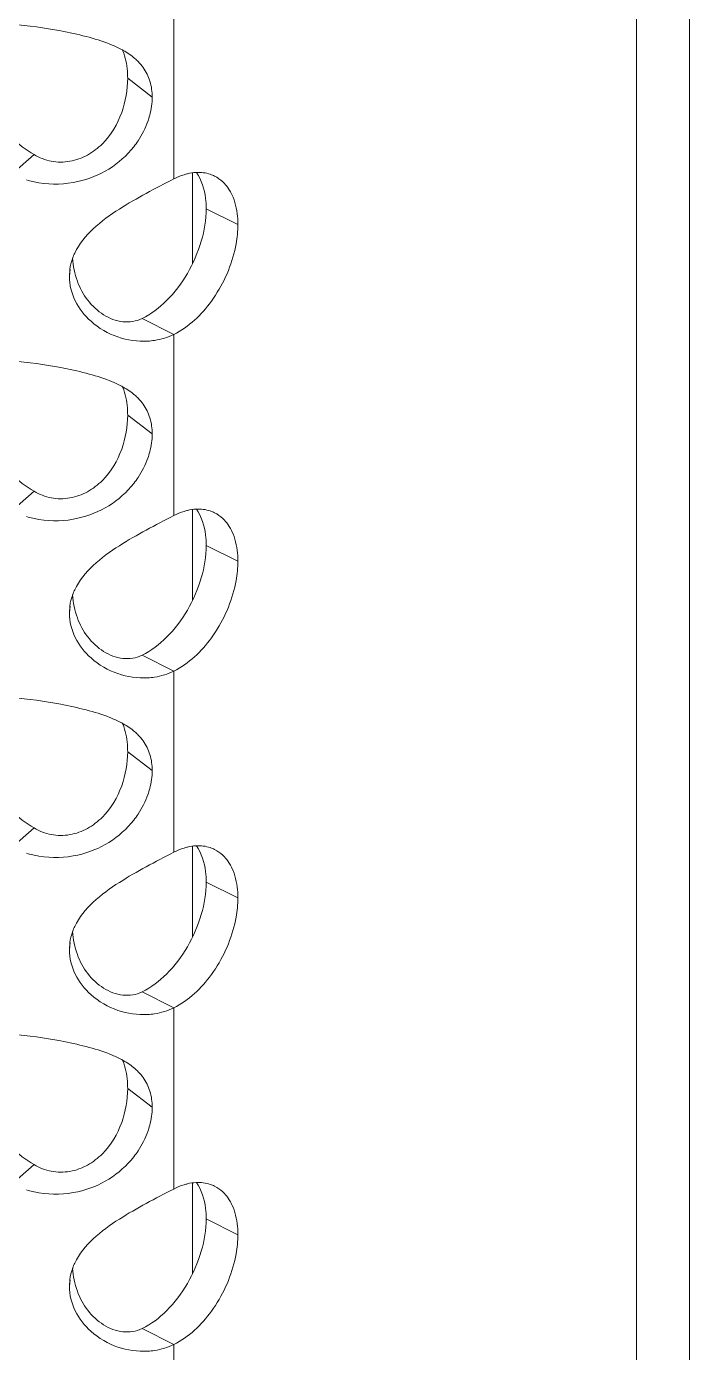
# Model space of a CAD drawing. Header units: millimetres. Extents: x 1177 to 4147, y 93 to 2194.
# Drawn here: x 2701.09 to 2716.61, y 845.47 to 876.48 of the extents above; entities that cross this region are included whole.
import ezdxf

# ---------------------------------------------------------------- set-up
doc = ezdxf.new("R2010")
doc.units = ezdxf.units.MM
doc.header["$LTSCALE"] = 0.1
doc.layers.get('0').update_dxf_attribs({"lineweight": 13})
doc.layers.add('标注', color=251, linetype='Continuous', lineweight=9)

# ---------------------------------------------------------------- blocks, each defined once
blk = doc.blocks.new('02')
for p, q in [((4650, 530.154), (4650, 1022.056)), ((4648.233, 532.575), (4648.233, 1019.282)), ((4632.76, 838.29), (4632.76, 844.344)), ((4632.76, 827.04), (4632.76, 833.094)), ((4632.76, 815.79), (4632.76, 821.844)), ((4632.76, 804.54), (4632.76, 810.594)), ((4632.76, 793.29), (4632.76, 799.344))]:
    blk.add_line(p, q)
at = {"layer": '标注'}
for p, q in [((4631.219, 841.652), (4632.039, 841.024)), ((4628.091, 839.105), (4627.348, 838.454)), ((4633.383, 835.469), (4633.383, 838.488)), ((4633.843, 837.294), (4634.903, 836.764)), ((4629.284, 835.262), (4629.27, 835.039)), ((4629.301, 835.26), (4629.27, 835.039)), ((4631.7, 833.625), (4632.76, 833.094)), ((4631.219, 830.402), (4632.039, 829.774)), ((4628.091, 827.855), (4627.348, 827.204)), ((4633.383, 824.219), (4633.383, 827.238)), ((4633.383, 824.219), (4633.383, 827.238)), ((4633.843, 826.044), (4634.903, 825.514)), ((4633.843, 826.044), (4634.903, 825.514)), ((4629.284, 824.012), (4629.27, 823.789)), ((4629.284, 824.012), (4629.27, 823.789)), ((4629.301, 824.01), (4629.27, 823.789)), ((4629.301, 824.01), (4629.27, 823.789)), ((4631.7, 822.375), (4632.76, 821.844)), ((4631.7, 822.375), (4632.76, 821.844)), ((4631.219, 819.152), (4632.039, 818.524)), ((4628.091, 816.605), (4627.348, 815.954)), ((4633.383, 812.969), (4633.383, 815.988)), ((4633.843, 814.794), (4634.903, 814.264)), ((4629.284, 812.762), (4629.27, 812.539)), ((4629.301, 812.76), (4629.27, 812.539)), ((4631.7, 811.125), (4632.76, 810.594)), ((4631.219, 807.902), (4632.039, 807.274)), ((4628.091, 805.355), (4627.348, 804.704)), ((4633.383, 801.719), (4633.383, 804.738)), ((4633.383, 801.719), (4633.383, 804.738)), ((4633.843, 803.544), (4634.903, 803.014)), ((4633.843, 803.544), (4634.903, 803.014)), ((4629.284, 801.512), (4629.27, 801.289)), ((4629.284, 801.512), (4629.27, 801.289)), ((4629.301, 801.51), (4629.27, 801.289)), ((4629.301, 801.51), (4629.27, 801.289)), ((4631.7, 799.875), (4632.76, 799.344)), ((4631.7, 799.875), (4632.76, 799.344))]:
    blk.add_line(p, q, dxfattribs=at)
for centre in [(4631.209, 834.984), (4631.209, 823.734), (4631.209, 823.734), (4631.209, 812.484), (4631.209, 801.234), (4631.209, 801.234)]:
    blk.add_arc(centre, 1.946, 154.753, 159.9756, dxfattribs=at)
for points, knots in [([(4630.617, 842.799), (4630.361, 842.9), (4629.819, 843.064), (4628.729, 843.296), (4627.896, 843.417), (4627.348, 843.454)], [0, 0, 0, 0, 0.246985, 0.506558, 1, 1, 1, 1]), ([(4631.072, 842.584), (4631.037, 842.604), (4630.889, 842.684), (4630.735, 842.752), (4630.617, 842.799)], [0, 0, 0, 0, 0.243279, 1, 1, 1, 1]), ([(4631.219, 841.652), (4631.219, 841.733), (4631.207, 842.045), (4631.143, 842.356), (4631.06, 842.572)], [0, 0, 0, 0, 0.25883, 1, 1, 1, 1]), ([(4631.571, 842.21), (4631.536, 842.246), (4631.383, 842.388), (4631.209, 842.506), (4631.072, 842.584)], [0, 0, 0, 0, 0.242896, 1, 1, 1, 1]), ([(4626.196, 842.148), (4626.196, 841.549), (4626.617, 840.313), (4627.539, 839.418), (4628.091, 839.105)], [0, 0, 0, 0, 0.485697, 1, 1, 1, 1]), ([(4632.039, 841.024), (4632.039, 841.204), (4631.993, 841.556), (4631.837, 841.875), (4631.738, 842.012)], [0, 0, 0, 0, 0.516274, 1, 1, 1, 1]), ([(4628.091, 839.105), (4628.266, 838.998), (4628.66, 838.845), (4629.293, 838.844), (4629.891, 839.06), (4630.554, 839.572), (4631.079, 840.468), (4631.219, 841.267), (4631.219, 841.652)], [0, 0, 0, 0, 0.126239, 0.253462, 0.381711, 0.510421, 0.762592, 1, 1, 1, 1]), ([(4631.892, 840.212), (4631.916, 840.28), (4631.998, 840.543), (4632.039, 840.82), (4632.039, 841.024)], [0, 0, 0, 0, 0.259472, 1, 1, 1, 1]), ([(4631.423, 839.367), (4631.474, 839.431), (4631.663, 839.693), (4631.812, 839.985), (4631.892, 840.212)], [0, 0, 0, 0, 0.253493, 1, 1, 1, 1]), ([(4629.554, 838.2), (4629.917, 838.282), (4630.624, 838.566), (4631.193, 839.074), (4631.423, 839.367)], [0, 0, 0, 0, 0.500039, 1, 1, 1, 1]), ([(4632.76, 838.29), (4632.143, 837.976), (4631.2, 837.489), (4630.058, 836.679), (4629.594, 836.121), (4629.449, 835.814)], [0, 0, 0, 0, 0.495433, 0.757141, 1, 1, 1, 1]), ([(4633.22, 838.464), (4633.182, 838.455), (4633.024, 838.411), (4632.871, 838.347), (4632.76, 838.29)], [0, 0, 0, 0, 0.240401, 1, 1, 1, 1]), ([(4634.124, 838.386), (4634.078, 838.409), (4633.883, 838.491), (4633.666, 838.516), (4633.507, 838.507)], [0, 0, 0, 0, 0.244197, 1, 1, 1, 1]), ([(4633.843, 837.294), (4633.843, 837.411), (4633.82, 837.833), (4633.692, 838.259), (4633.519, 838.511)], [0, 0, 0, 0, 0.277223, 1, 1, 1, 1]), ([(4634.483, 838.106), (4634.457, 838.135), (4634.352, 838.245), (4634.225, 838.335), (4634.124, 838.386)], [0, 0, 0, 0, 0.255757, 1, 1, 1, 1]), ([(4627.836, 838.258), (4627.973, 838.217), (4628.535, 838.085), (4629.131, 838.105), (4629.554, 838.2)], [0, 0, 0, 0, 0.247904, 1, 1, 1, 1]), ([(4634.703, 837.765), (4634.688, 837.796), (4634.627, 837.917), (4634.549, 838.03), (4634.483, 838.106)], [0, 0, 0, 0, 0.259078, 1, 1, 1, 1]), ([(4634.903, 836.764), (4634.903, 836.856), (4634.888, 837.197), (4634.81, 837.539), (4634.703, 837.765)], [0, 0, 0, 0, 0.270179, 1, 1, 1, 1]), ([(4631.7, 833.625), (4632.004, 833.773), (4632.586, 834.222), (4633.258, 835.119), (4633.716, 836.171), (4633.843, 836.929), (4633.843, 837.294)], [0, 0, 0, 0, 0.229092, 0.487552, 0.752826, 1, 1, 1, 1]), ([(4634.797, 835.898), (4634.814, 835.971), (4634.874, 836.256), (4634.903, 836.548), (4634.903, 836.764)], [0, 0, 0, 0, 0.259711, 1, 1, 1, 1]), ([(4632.76, 833.094), (4633.263, 833.34), (4634.147, 834.199), (4634.654, 835.294), (4634.797, 835.898)], [0, 0, 0, 0, 0.474199, 1, 1, 1, 1]), ([(4629.27, 835.039), (4629.27, 834.758), (4629.414, 834.183), (4629.778, 833.725), (4629.993, 833.533)], [0, 0, 0, 0, 0.492878, 1, 1, 1, 1]), ([(4629.536, 834.875), (4629.62, 834.648), (4629.853, 834.217), (4630.379, 833.72), (4631.037, 833.461), (4631.505, 833.53), (4631.7, 833.625)], [0, 0, 0, 0, 0.26133, 0.51967, 0.766766, 1, 1, 1, 1]), ([(4629.993, 833.533), (4630.252, 833.301), (4630.86, 832.952), (4631.552, 832.852), (4631.885, 832.87)], [0, 0, 0, 0, 0.510314, 1, 1, 1, 1]), ([(4631.885, 832.87), (4631.962, 832.875), (4632.263, 832.906), (4632.559, 832.995), (4632.76, 833.094)], [0, 0, 0, 0, 0.256926, 1, 1, 1, 1]), ([(4630.617, 831.549), (4630.361, 831.65), (4629.819, 831.814), (4628.729, 832.046), (4627.896, 832.167), (4627.348, 832.204)], [0, 0, 0, 0, 0.246985, 0.506558, 1, 1, 1, 1]), ([(4631.072, 831.334), (4631.037, 831.354), (4630.889, 831.434), (4630.735, 831.502), (4630.617, 831.549)], [0, 0, 0, 0, 0.243279, 1, 1, 1, 1]), ([(4631.219, 830.402), (4631.219, 830.483), (4631.207, 830.795), (4631.143, 831.106), (4631.06, 831.322)], [0, 0, 0, 0, 0.25883, 1, 1, 1, 1]), ([(4631.571, 830.96), (4631.536, 830.996), (4631.383, 831.138), (4631.209, 831.256), (4631.072, 831.334)], [0, 0, 0, 0, 0.242896, 1, 1, 1, 1]), ([(4626.196, 830.898), (4626.196, 830.299), (4626.617, 829.063), (4627.539, 828.168), (4628.091, 827.855)], [0, 0, 0, 0, 0.485697, 1, 1, 1, 1]), ([(4632.039, 829.774), (4632.039, 829.954), (4631.993, 830.306), (4631.837, 830.625), (4631.738, 830.762)], [0, 0, 0, 0, 0.516274, 1, 1, 1, 1]), ([(4628.091, 827.855), (4628.266, 827.748), (4628.66, 827.595), (4629.293, 827.594), (4629.891, 827.81), (4630.554, 828.322), (4631.079, 829.218), (4631.219, 830.017), (4631.219, 830.402)], [0, 0, 0, 0, 0.126239, 0.253462, 0.381711, 0.510421, 0.762592, 1, 1, 1, 1]), ([(4631.892, 828.962), (4631.916, 829.03), (4631.998, 829.293), (4632.039, 829.57), (4632.039, 829.774)], [0, 0, 0, 0, 0.259472, 1, 1, 1, 1]), ([(4631.423, 828.117), (4631.474, 828.181), (4631.663, 828.443), (4631.812, 828.735), (4631.892, 828.962)], [0, 0, 0, 0, 0.253493, 1, 1, 1, 1]), ([(4629.554, 826.95), (4629.917, 827.032), (4630.624, 827.316), (4631.193, 827.824), (4631.423, 828.117)], [0, 0, 0, 0, 0.500039, 1, 1, 1, 1]), ([(4633.22, 827.214), (4633.182, 827.205), (4633.024, 827.161), (4632.871, 827.097), (4632.76, 827.04)], [0, 0, 0, 0, 0.240401, 1, 1, 1, 1]), ([(4633.22, 827.214), (4633.182, 827.205), (4633.024, 827.161), (4632.871, 827.097), (4632.76, 827.04)], [0, 0, 0, 0, 0.240401, 1, 1, 1, 1]), ([(4634.124, 827.136), (4634.078, 827.159), (4633.883, 827.241), (4633.666, 827.266), (4633.507, 827.257)], [0, 0, 0, 0, 0.244197, 1, 1, 1, 1]), ([(4634.124, 827.136), (4634.078, 827.159), (4633.883, 827.241), (4633.666, 827.266), (4633.507, 827.257)], [0, 0, 0, 0, 0.244197, 1, 1, 1, 1]), ([(4633.843, 826.044), (4633.843, 826.161), (4633.82, 826.583), (4633.692, 827.009), (4633.519, 827.261)], [0, 0, 0, 0, 0.277223, 1, 1, 1, 1]), ([(4633.843, 826.044), (4633.843, 826.161), (4633.82, 826.583), (4633.692, 827.009), (4633.519, 827.261)], [0, 0, 0, 0, 0.277223, 1, 1, 1, 1]), ([(4627.836, 827.008), (4627.973, 826.967), (4628.535, 826.835), (4629.131, 826.855), (4629.554, 826.95)], [0, 0, 0, 0, 0.247904, 1, 1, 1, 1]), ([(4632.76, 827.04), (4632.143, 826.726), (4631.2, 826.239), (4630.058, 825.429), (4629.594, 824.871), (4629.449, 824.564)], [0, 0, 0, 0, 0.495433, 0.757141, 1, 1, 1, 1]), ([(4632.76, 827.04), (4632.143, 826.726), (4631.2, 826.239), (4630.058, 825.429), (4629.594, 824.871), (4629.449, 824.564)], [0, 0, 0, 0, 0.495433, 0.757141, 1, 1, 1, 1]), ([(4634.483, 826.856), (4634.457, 826.885), (4634.352, 826.995), (4634.225, 827.085), (4634.124, 827.136)], [0, 0, 0, 0, 0.255757, 1, 1, 1, 1]), ([(4634.483, 826.856), (4634.457, 826.885), (4634.352, 826.995), (4634.225, 827.085), (4634.124, 827.136)], [0, 0, 0, 0, 0.255757, 1, 1, 1, 1]), ([(4634.703, 826.515), (4634.688, 826.546), (4634.627, 826.667), (4634.549, 826.78), (4634.483, 826.856)], [0, 0, 0, 0, 0.259078, 1, 1, 1, 1]), ([(4634.703, 826.515), (4634.688, 826.546), (4634.627, 826.667), (4634.549, 826.78), (4634.483, 826.856)], [0, 0, 0, 0, 0.259078, 1, 1, 1, 1]), ([(4634.903, 825.514), (4634.903, 825.606), (4634.888, 825.947), (4634.81, 826.289), (4634.703, 826.515)], [0, 0, 0, 0, 0.270179, 1, 1, 1, 1]), ([(4634.903, 825.514), (4634.903, 825.606), (4634.888, 825.947), (4634.81, 826.289), (4634.703, 826.515)], [0, 0, 0, 0, 0.270179, 1, 1, 1, 1]), ([(4631.7, 822.375), (4632.004, 822.523), (4632.586, 822.972), (4633.258, 823.869), (4633.716, 824.921), (4633.843, 825.679), (4633.843, 826.044)], [0, 0, 0, 0, 0.229092, 0.487552, 0.752826, 1, 1, 1, 1]), ([(4631.7, 822.375), (4632.004, 822.523), (4632.586, 822.972), (4633.258, 823.869), (4633.716, 824.921), (4633.843, 825.679), (4633.843, 826.044)], [0, 0, 0, 0, 0.229092, 0.487552, 0.752826, 1, 1, 1, 1]), ([(4634.797, 824.648), (4634.814, 824.721), (4634.874, 825.006), (4634.903, 825.298), (4634.903, 825.514)], [0, 0, 0, 0, 0.259711, 1, 1, 1, 1]), ([(4634.797, 824.648), (4634.814, 824.721), (4634.874, 825.006), (4634.903, 825.298), (4634.903, 825.514)], [0, 0, 0, 0, 0.259711, 1, 1, 1, 1]), ([(4632.76, 821.844), (4633.263, 822.09), (4634.147, 822.949), (4634.654, 824.044), (4634.797, 824.648)], [0, 0, 0, 0, 0.474199, 1, 1, 1, 1]), ([(4632.76, 821.844), (4633.263, 822.09), (4634.147, 822.949), (4634.654, 824.044), (4634.797, 824.648)], [0, 0, 0, 0, 0.474199, 1, 1, 1, 1]), ([(4629.27, 823.789), (4629.27, 823.508), (4629.414, 822.933), (4629.778, 822.475), (4629.993, 822.283)], [0, 0, 0, 0, 0.492878, 1, 1, 1, 1]), ([(4629.27, 823.789), (4629.27, 823.508), (4629.414, 822.933), (4629.778, 822.475), (4629.993, 822.283)], [0, 0, 0, 0, 0.492878, 1, 1, 1, 1]), ([(4629.536, 823.625), (4629.62, 823.398), (4629.853, 822.967), (4630.379, 822.47), (4631.037, 822.211), (4631.505, 822.28), (4631.7, 822.375)], [0, 0, 0, 0, 0.26133, 0.51967, 0.766766, 1, 1, 1, 1]), ([(4629.536, 823.625), (4629.62, 823.398), (4629.853, 822.967), (4630.379, 822.47), (4631.037, 822.211), (4631.505, 822.28), (4631.7, 822.375)], [0, 0, 0, 0, 0.26133, 0.51967, 0.766766, 1, 1, 1, 1]), ([(4629.993, 822.283), (4630.252, 822.051), (4630.86, 821.702), (4631.552, 821.602), (4631.885, 821.62)], [0, 0, 0, 0, 0.510314, 1, 1, 1, 1]), ([(4629.993, 822.283), (4630.252, 822.051), (4630.86, 821.702), (4631.552, 821.602), (4631.885, 821.62)], [0, 0, 0, 0, 0.510314, 1, 1, 1, 1]), ([(4631.885, 821.62), (4631.962, 821.625), (4632.263, 821.656), (4632.559, 821.745), (4632.76, 821.844)], [0, 0, 0, 0, 0.256926, 1, 1, 1, 1]), ([(4631.885, 821.62), (4631.962, 821.625), (4632.263, 821.656), (4632.559, 821.745), (4632.76, 821.844)], [0, 0, 0, 0, 0.256926, 1, 1, 1, 1]), ([(4630.617, 820.299), (4630.361, 820.4), (4629.819, 820.564), (4628.729, 820.796), (4627.896, 820.917), (4627.348, 820.954)], [0, 0, 0, 0, 0.246985, 0.506558, 1, 1, 1, 1]), ([(4631.072, 820.084), (4631.037, 820.104), (4630.889, 820.184), (4630.735, 820.252), (4630.617, 820.299)], [0, 0, 0, 0, 0.243279, 1, 1, 1, 1]), ([(4631.219, 819.152), (4631.219, 819.233), (4631.207, 819.545), (4631.143, 819.856), (4631.06, 820.072)], [0, 0, 0, 0, 0.25883, 1, 1, 1, 1]), ([(4631.571, 819.71), (4631.536, 819.746), (4631.383, 819.888), (4631.209, 820.006), (4631.072, 820.084)], [0, 0, 0, 0, 0.242896, 1, 1, 1, 1]), ([(4626.196, 819.648), (4626.196, 819.049), (4626.617, 817.813), (4627.539, 816.918), (4628.091, 816.605)], [0, 0, 0, 0, 0.485697, 1, 1, 1, 1]), ([(4632.039, 818.524), (4632.039, 818.704), (4631.993, 819.056), (4631.837, 819.375), (4631.738, 819.512)], [0, 0, 0, 0, 0.516274, 1, 1, 1, 1]), ([(4628.091, 816.605), (4628.266, 816.498), (4628.66, 816.345), (4629.293, 816.344), (4629.891, 816.56), (4630.554, 817.072), (4631.079, 817.968), (4631.219, 818.767), (4631.219, 819.152)], [0, 0, 0, 0, 0.126239, 0.253462, 0.381711, 0.510421, 0.762592, 1, 1, 1, 1]), ([(4631.892, 817.712), (4631.916, 817.78), (4631.998, 818.043), (4632.039, 818.32), (4632.039, 818.524)], [0, 0, 0, 0, 0.259472, 1, 1, 1, 1]), ([(4631.423, 816.867), (4631.474, 816.931), (4631.663, 817.193), (4631.812, 817.485), (4631.892, 817.712)], [0, 0, 0, 0, 0.253493, 1, 1, 1, 1]), ([(4629.554, 815.7), (4629.917, 815.782), (4630.624, 816.066), (4631.193, 816.574), (4631.423, 816.867)], [0, 0, 0, 0, 0.500039, 1, 1, 1, 1]), ([(4627.836, 815.758), (4627.973, 815.717), (4628.535, 815.585), (4629.131, 815.605), (4629.554, 815.7)], [0, 0, 0, 0, 0.247904, 1, 1, 1, 1]), ([(4632.76, 815.79), (4632.143, 815.476), (4631.2, 814.989), (4630.058, 814.179), (4629.594, 813.621), (4629.449, 813.314)], [0, 0, 0, 0, 0.495433, 0.757141, 1, 1, 1, 1]), ([(4633.22, 815.964), (4633.182, 815.955), (4633.024, 815.911), (4632.871, 815.847), (4632.76, 815.79)], [0, 0, 0, 0, 0.240401, 1, 1, 1, 1]), ([(4634.124, 815.886), (4634.078, 815.909), (4633.883, 815.991), (4633.666, 816.016), (4633.507, 816.007)], [0, 0, 0, 0, 0.244197, 1, 1, 1, 1]), ([(4633.843, 814.794), (4633.843, 814.911), (4633.82, 815.333), (4633.692, 815.759), (4633.519, 816.011)], [0, 0, 0, 0, 0.277223, 1, 1, 1, 1]), ([(4634.483, 815.606), (4634.457, 815.635), (4634.352, 815.745), (4634.225, 815.835), (4634.124, 815.886)], [0, 0, 0, 0, 0.255757, 1, 1, 1, 1]), ([(4634.703, 815.265), (4634.688, 815.296), (4634.627, 815.417), (4634.549, 815.53), (4634.483, 815.606)], [0, 0, 0, 0, 0.259078, 1, 1, 1, 1]), ([(4634.903, 814.264), (4634.903, 814.356), (4634.888, 814.697), (4634.81, 815.039), (4634.703, 815.265)], [0, 0, 0, 0, 0.270179, 1, 1, 1, 1]), ([(4631.7, 811.125), (4632.004, 811.273), (4632.586, 811.722), (4633.258, 812.619), (4633.716, 813.671), (4633.843, 814.429), (4633.843, 814.794)], [0, 0, 0, 0, 0.229092, 0.487552, 0.752826, 1, 1, 1, 1]), ([(4634.797, 813.398), (4634.814, 813.471), (4634.874, 813.756), (4634.903, 814.048), (4634.903, 814.264)], [0, 0, 0, 0, 0.259711, 1, 1, 1, 1]), ([(4632.76, 810.594), (4633.263, 810.84), (4634.147, 811.699), (4634.654, 812.794), (4634.797, 813.398)], [0, 0, 0, 0, 0.474199, 1, 1, 1, 1]), ([(4629.27, 812.539), (4629.27, 812.258), (4629.414, 811.683), (4629.778, 811.225), (4629.993, 811.033)], [0, 0, 0, 0, 0.492878, 1, 1, 1, 1]), ([(4629.536, 812.375), (4629.62, 812.148), (4629.853, 811.717), (4630.379, 811.22), (4631.037, 810.961), (4631.505, 811.03), (4631.7, 811.125)], [0, 0, 0, 0, 0.26133, 0.51967, 0.766766, 1, 1, 1, 1]), ([(4629.993, 811.033), (4630.252, 810.801), (4630.86, 810.452), (4631.552, 810.352), (4631.885, 810.37)], [0, 0, 0, 0, 0.510314, 1, 1, 1, 1]), ([(4631.885, 810.37), (4631.962, 810.375), (4632.263, 810.406), (4632.559, 810.495), (4632.76, 810.594)], [0, 0, 0, 0, 0.256926, 1, 1, 1, 1]), ([(4630.617, 809.049), (4630.361, 809.15), (4629.819, 809.314), (4628.729, 809.546), (4627.896, 809.667), (4627.348, 809.704)], [0, 0, 0, 0, 0.246985, 0.506558, 1, 1, 1, 1]), ([(4631.072, 808.834), (4631.037, 808.854), (4630.889, 808.934), (4630.735, 809.002), (4630.617, 809.049)], [0, 0, 0, 0, 0.243279, 1, 1, 1, 1]), ([(4631.219, 807.902), (4631.219, 807.983), (4631.207, 808.295), (4631.143, 808.606), (4631.06, 808.822)], [0, 0, 0, 0, 0.25883, 1, 1, 1, 1]), ([(4631.571, 808.46), (4631.536, 808.496), (4631.383, 808.638), (4631.209, 808.756), (4631.072, 808.834)], [0, 0, 0, 0, 0.242896, 1, 1, 1, 1]), ([(4626.196, 808.398), (4626.196, 807.799), (4626.617, 806.563), (4627.539, 805.668), (4628.091, 805.355)], [0, 0, 0, 0, 0.485697, 1, 1, 1, 1]), ([(4632.039, 807.274), (4632.039, 807.454), (4631.993, 807.806), (4631.837, 808.125), (4631.738, 808.262)], [0, 0, 0, 0, 0.516274, 1, 1, 1, 1]), ([(4628.091, 805.355), (4628.266, 805.248), (4628.66, 805.095), (4629.293, 805.094), (4629.891, 805.31), (4630.554, 805.822), (4631.079, 806.718), (4631.219, 807.517), (4631.219, 807.902)], [0, 0, 0, 0, 0.126239, 0.253462, 0.381711, 0.510421, 0.762592, 1, 1, 1, 1]), ([(4631.892, 806.462), (4631.916, 806.53), (4631.998, 806.793), (4632.039, 807.07), (4632.039, 807.274)], [0, 0, 0, 0, 0.259472, 1, 1, 1, 1]), ([(4631.423, 805.617), (4631.474, 805.681), (4631.663, 805.943), (4631.812, 806.235), (4631.892, 806.462)], [0, 0, 0, 0, 0.253493, 1, 1, 1, 1]), ([(4629.554, 804.45), (4629.917, 804.532), (4630.624, 804.816), (4631.193, 805.324), (4631.423, 805.617)], [0, 0, 0, 0, 0.500039, 1, 1, 1, 1]), ([(4633.22, 804.714), (4633.182, 804.705), (4633.024, 804.661), (4632.871, 804.597), (4632.76, 804.54)], [0, 0, 0, 0, 0.240401, 1, 1, 1, 1]), ([(4633.22, 804.714), (4633.182, 804.705), (4633.024, 804.661), (4632.871, 804.597), (4632.76, 804.54)], [0, 0, 0, 0, 0.240401, 1, 1, 1, 1]), ([(4634.124, 804.636), (4634.078, 804.659), (4633.883, 804.741), (4633.666, 804.766), (4633.507, 804.757)], [0, 0, 0, 0, 0.244197, 1, 1, 1, 1]), ([(4634.124, 804.636), (4634.078, 804.659), (4633.883, 804.741), (4633.666, 804.766), (4633.507, 804.757)], [0, 0, 0, 0, 0.244197, 1, 1, 1, 1]), ([(4633.843, 803.544), (4633.843, 803.661), (4633.82, 804.083), (4633.692, 804.509), (4633.519, 804.761)], [0, 0, 0, 0, 0.277223, 1, 1, 1, 1]), ([(4633.843, 803.544), (4633.843, 803.661), (4633.82, 804.083), (4633.692, 804.509), (4633.519, 804.761)], [0, 0, 0, 0, 0.277223, 1, 1, 1, 1]), ([(4634.483, 804.356), (4634.457, 804.385), (4634.352, 804.495), (4634.225, 804.585), (4634.124, 804.636)], [0, 0, 0, 0, 0.255757, 1, 1, 1, 1]), ([(4634.483, 804.356), (4634.457, 804.385), (4634.352, 804.495), (4634.225, 804.585), (4634.124, 804.636)], [0, 0, 0, 0, 0.255757, 1, 1, 1, 1]), ([(4627.836, 804.508), (4627.973, 804.467), (4628.535, 804.335), (4629.131, 804.355), (4629.554, 804.45)], [0, 0, 0, 0, 0.247904, 1, 1, 1, 1]), ([(4632.76, 804.54), (4632.143, 804.226), (4631.2, 803.739), (4630.058, 802.929), (4629.594, 802.371), (4629.449, 802.064)], [0, 0, 0, 0, 0.495433, 0.757141, 1, 1, 1, 1]), ([(4632.76, 804.54), (4632.143, 804.226), (4631.2, 803.739), (4630.058, 802.929), (4629.594, 802.371), (4629.449, 802.064)], [0, 0, 0, 0, 0.495433, 0.757141, 1, 1, 1, 1]), ([(4634.703, 804.015), (4634.688, 804.046), (4634.627, 804.167), (4634.549, 804.28), (4634.483, 804.356)], [0, 0, 0, 0, 0.259078, 1, 1, 1, 1]), ([(4634.703, 804.015), (4634.688, 804.046), (4634.627, 804.167), (4634.549, 804.28), (4634.483, 804.356)], [0, 0, 0, 0, 0.259078, 1, 1, 1, 1]), ([(4634.903, 803.014), (4634.903, 803.106), (4634.888, 803.447), (4634.81, 803.789), (4634.703, 804.015)], [0, 0, 0, 0, 0.270179, 1, 1, 1, 1]), ([(4634.903, 803.014), (4634.903, 803.106), (4634.888, 803.447), (4634.81, 803.789), (4634.703, 804.015)], [0, 0, 0, 0, 0.270179, 1, 1, 1, 1]), ([(4631.7, 799.875), (4632.004, 800.023), (4632.586, 800.472), (4633.258, 801.369), (4633.716, 802.421), (4633.843, 803.179), (4633.843, 803.544)], [0, 0, 0, 0, 0.229092, 0.487552, 0.752826, 1, 1, 1, 1]), ([(4631.7, 799.875), (4632.004, 800.023), (4632.586, 800.472), (4633.258, 801.369), (4633.716, 802.421), (4633.843, 803.179), (4633.843, 803.544)], [0, 0, 0, 0, 0.229092, 0.487552, 0.752826, 1, 1, 1, 1]), ([(4634.797, 802.148), (4634.814, 802.221), (4634.874, 802.506), (4634.903, 802.798), (4634.903, 803.014)], [0, 0, 0, 0, 0.259711, 1, 1, 1, 1]), ([(4634.797, 802.148), (4634.814, 802.221), (4634.874, 802.506), (4634.903, 802.798), (4634.903, 803.014)], [0, 0, 0, 0, 0.259711, 1, 1, 1, 1]), ([(4632.76, 799.344), (4633.263, 799.59), (4634.147, 800.449), (4634.654, 801.544), (4634.797, 802.148)], [0, 0, 0, 0, 0.474199, 1, 1, 1, 1]), ([(4632.76, 799.344), (4633.263, 799.59), (4634.147, 800.449), (4634.654, 801.544), (4634.797, 802.148)], [0, 0, 0, 0, 0.474199, 1, 1, 1, 1]), ([(4629.27, 801.289), (4629.27, 801.008), (4629.414, 800.433), (4629.778, 799.975), (4629.993, 799.783)], [0, 0, 0, 0, 0.492878, 1, 1, 1, 1]), ([(4629.27, 801.289), (4629.27, 801.008), (4629.414, 800.433), (4629.778, 799.975), (4629.993, 799.783)], [0, 0, 0, 0, 0.492878, 1, 1, 1, 1]), ([(4629.536, 801.125), (4629.62, 800.898), (4629.853, 800.467), (4630.379, 799.97), (4631.037, 799.711), (4631.505, 799.78), (4631.7, 799.875)], [0, 0, 0, 0, 0.26133, 0.51967, 0.766766, 1, 1, 1, 1]), ([(4629.536, 801.125), (4629.62, 800.898), (4629.853, 800.467), (4630.379, 799.97), (4631.037, 799.711), (4631.505, 799.78), (4631.7, 799.875)], [0, 0, 0, 0, 0.26133, 0.51967, 0.766766, 1, 1, 1, 1]), ([(4629.993, 799.783), (4630.252, 799.551), (4630.86, 799.202), (4631.552, 799.102), (4631.885, 799.12)], [0, 0, 0, 0, 0.510314, 1, 1, 1, 1]), ([(4629.993, 799.783), (4630.252, 799.551), (4630.86, 799.202), (4631.552, 799.102), (4631.885, 799.12)], [0, 0, 0, 0, 0.510314, 1, 1, 1, 1]), ([(4631.885, 799.12), (4631.962, 799.125), (4632.263, 799.156), (4632.559, 799.245), (4632.76, 799.344)], [0, 0, 0, 0, 0.256926, 1, 1, 1, 1]), ([(4631.885, 799.12), (4631.962, 799.125), (4632.263, 799.156), (4632.559, 799.245), (4632.76, 799.344)], [0, 0, 0, 0, 0.256926, 1, 1, 1, 1])]:
    blk.add_open_spline(points, degree=3, knots=knots, dxfattribs=at)
for points in [[(4631.738, 842.012), (4631.688, 842.082), (4631.632, 842.148), (4631.571, 842.21)], [(4633.507, 838.507), (4633.411, 838.502), (4633.314, 838.487), (4633.22, 838.464)], [(4629.381, 835.65), (4629.335, 835.525), (4629.302, 835.394), (4629.285, 835.262)], [(4629.377, 835.645), (4629.391, 835.383), (4629.445, 835.12), (4629.536, 834.875)], [(4631.738, 830.762), (4631.688, 830.832), (4631.632, 830.898), (4631.571, 830.96)], [(4633.507, 827.257), (4633.411, 827.252), (4633.314, 827.237), (4633.22, 827.214)], [(4633.507, 827.257), (4633.411, 827.252), (4633.314, 827.237), (4633.22, 827.214)], [(4629.381, 824.4), (4629.335, 824.275), (4629.302, 824.144), (4629.285, 824.012)], [(4629.381, 824.4), (4629.335, 824.275), (4629.302, 824.144), (4629.285, 824.012)], [(4629.377, 824.395), (4629.391, 824.133), (4629.445, 823.87), (4629.536, 823.625)], [(4629.377, 824.395), (4629.391, 824.133), (4629.445, 823.87), (4629.536, 823.625)], [(4631.738, 819.512), (4631.688, 819.582), (4631.632, 819.648), (4631.571, 819.71)], [(4633.507, 816.007), (4633.411, 816.002), (4633.314, 815.987), (4633.22, 815.964)], [(4629.381, 813.15), (4629.335, 813.025), (4629.302, 812.894), (4629.285, 812.762)], [(4629.377, 813.145), (4629.391, 812.883), (4629.445, 812.62), (4629.536, 812.375)], [(4631.738, 808.262), (4631.688, 808.332), (4631.632, 808.398), (4631.571, 808.46)], [(4633.507, 804.757), (4633.411, 804.752), (4633.314, 804.737), (4633.22, 804.714)], [(4633.507, 804.757), (4633.411, 804.752), (4633.314, 804.737), (4633.22, 804.714)], [(4629.381, 801.9), (4629.335, 801.775), (4629.302, 801.644), (4629.285, 801.512)], [(4629.381, 801.9), (4629.335, 801.775), (4629.302, 801.644), (4629.285, 801.512)], [(4629.377, 801.895), (4629.391, 801.633), (4629.445, 801.37), (4629.536, 801.125)], [(4629.377, 801.895), (4629.391, 801.633), (4629.445, 801.37), (4629.536, 801.125)]]:
    blk.add_open_spline(points, degree=3, dxfattribs=at)

msp = doc.modelspace()

# ---------------------------------------------------------------- block references
at = {"xscale": 0.7, "yscale": 0.7, "zscale": 0.7}
msp.add_blockref('02', (-538.391, 286.112), dxfattribs=at)

doc.saveas('drawing.dxf')
